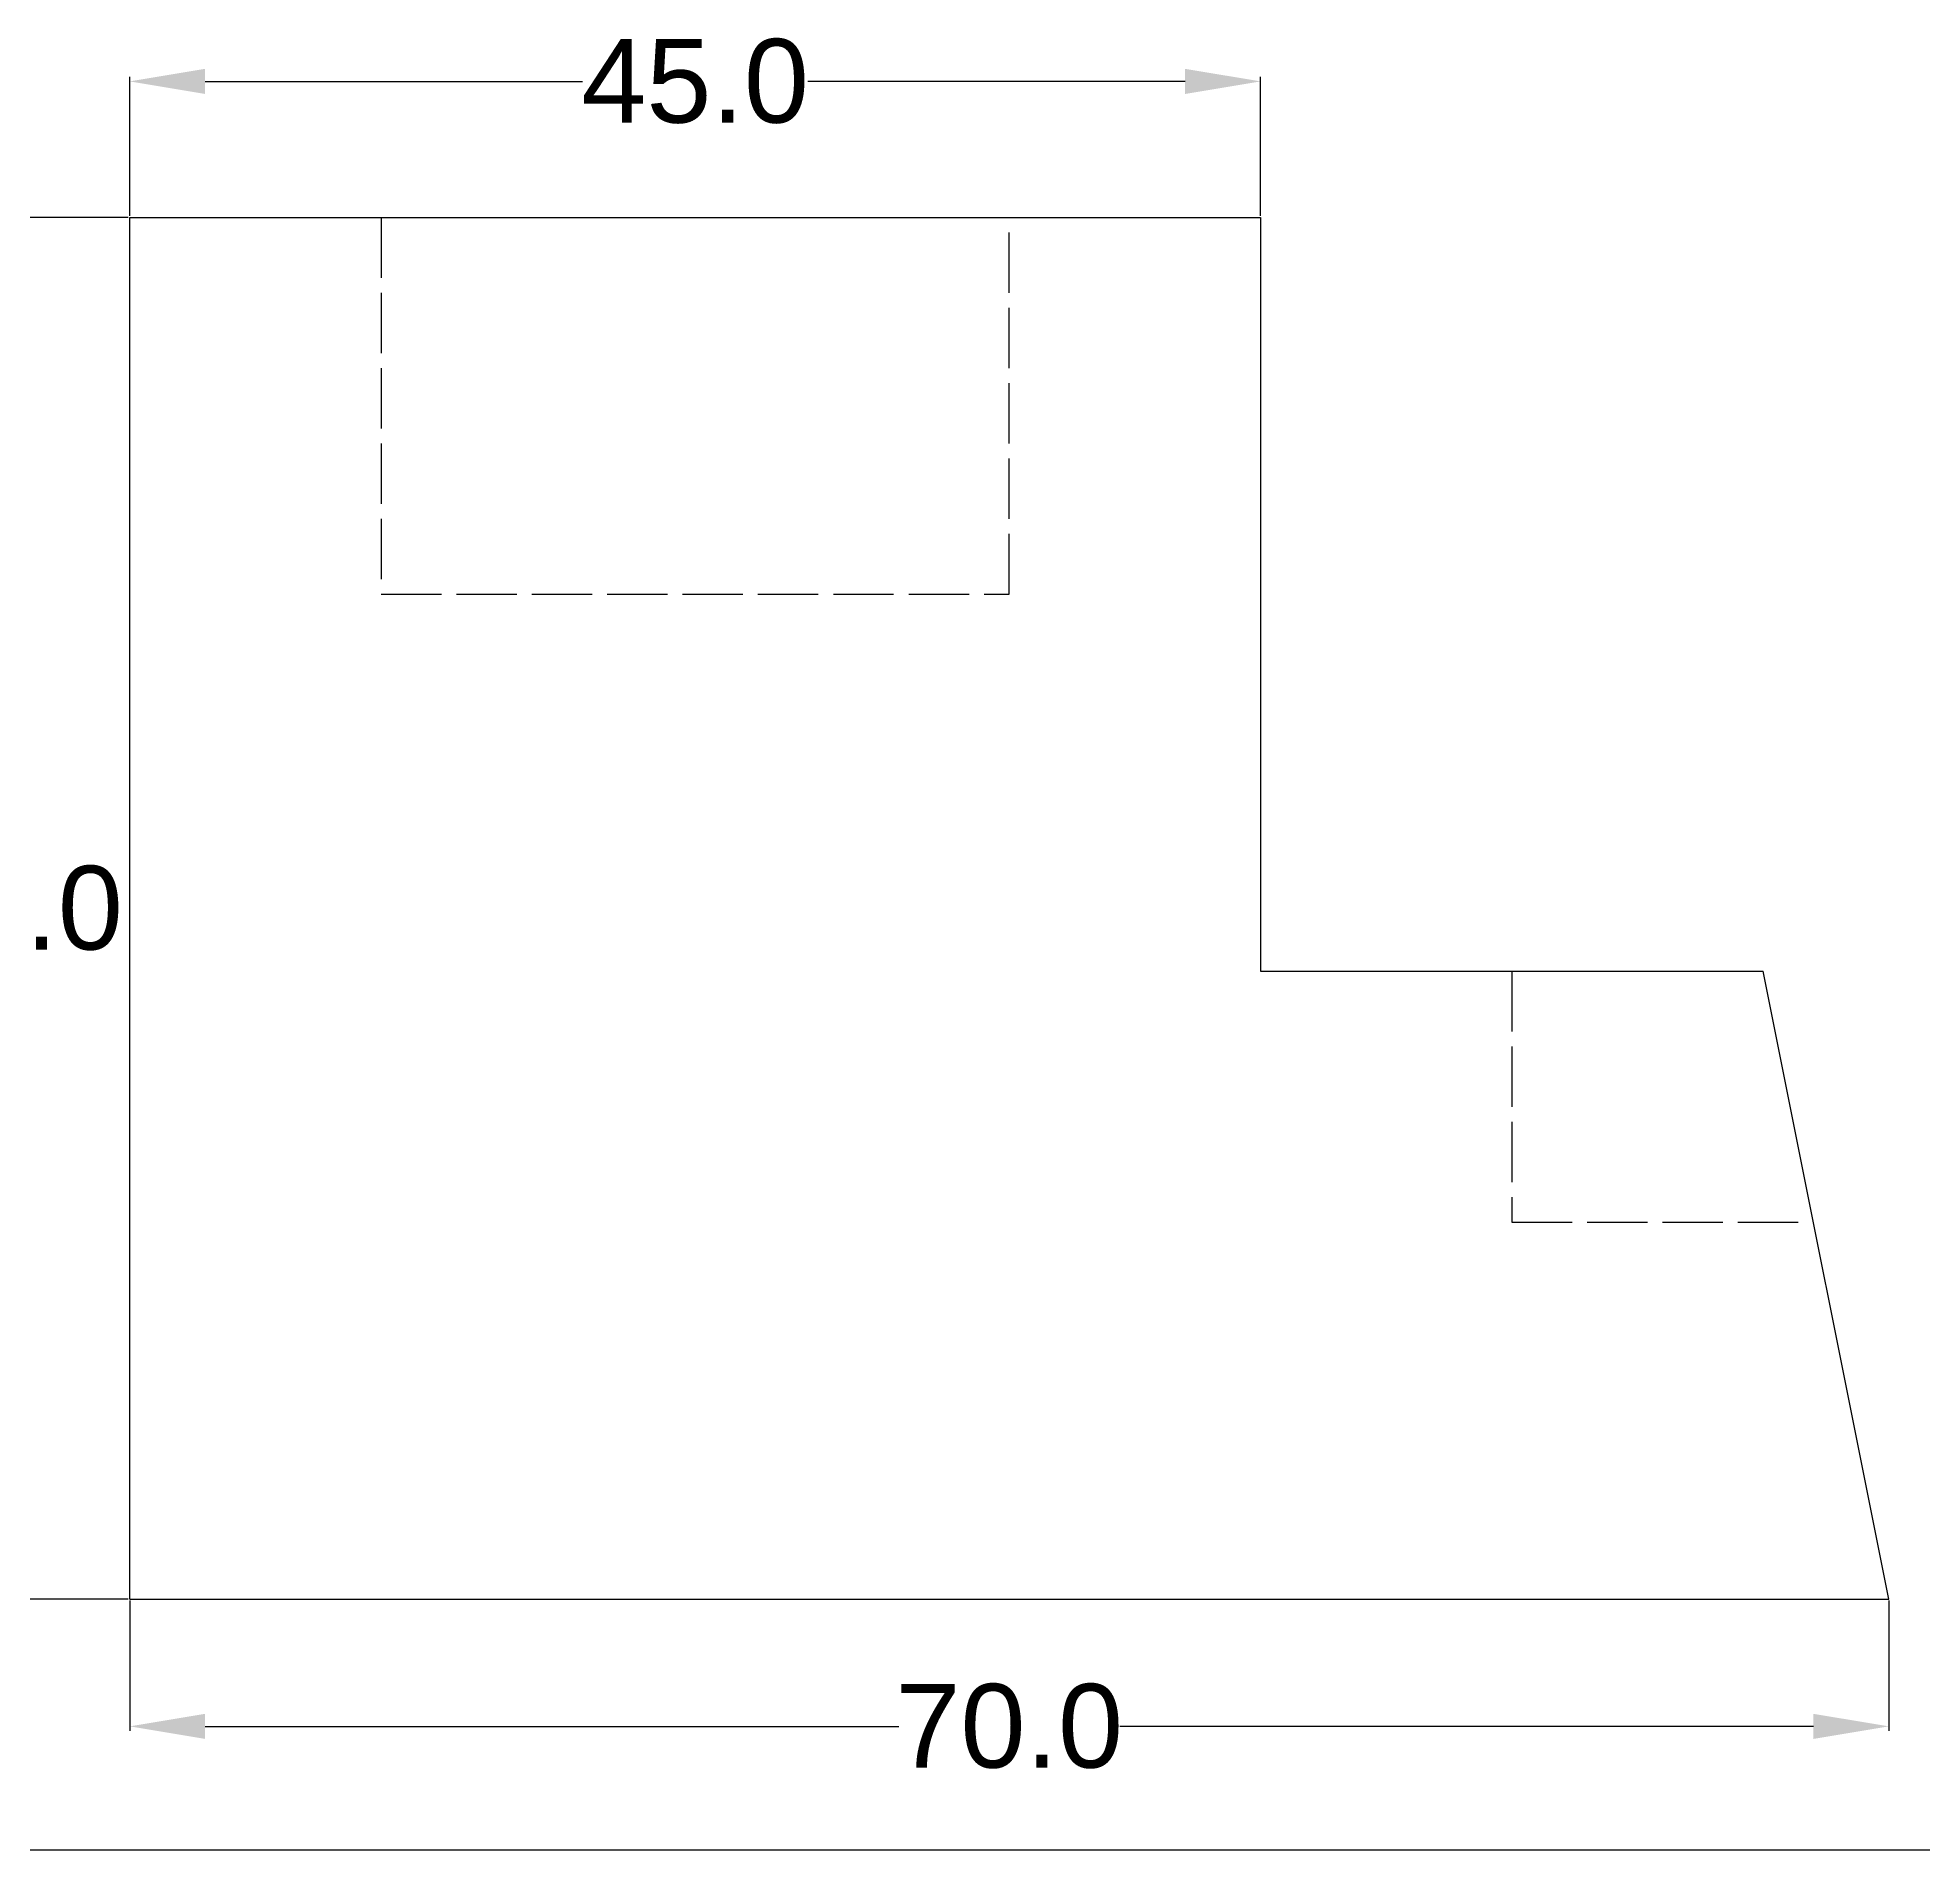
# Model space of a CAD drawing. Header units: inches. Extents: x -140 to 140, y -120 to 120.
# Drawn here: x 6.3 to 81.3, y 0 to 72.2 of the extents above; entities that cross this region are included whole.
import ezdxf

# ---------------------------------------------------------------- set-up
doc = ezdxf.new("R2010")
doc.units = ezdxf.units.IN
doc.header["$MEASUREMENT"] = 0
doc.linetypes.add('ACAD_ISO02W100', pattern=[15, 12, -3])
doc.layers.add('dash', color=7, linetype='ACAD_ISO02W100')
doc.styles.get("Standard").update_dxf_attribs({"font": 'arial.ttf'})
doc.dimstyles.get("Standard").update_dxf_attribs({"dimtxt": 0.3, "dimasz": 3, "dimexe": 0.18, "dimexo": 0.0625, "dimgap": 0.09, "dimtad": 0, "dimtih": 1, "dimtoh": 1, "dimdec": 1, "dimzin": 0, "dimdsep": 46, "dimtxsty": 'Standard', "dimcen": 0.09, "dimadec": 0, "dimazin": 0, "dimtfac": 1, "dimtdec": 1, "dimtofl": 0, "dimtmove": 0, "dimatfit": 3, "dimfxl": 1, "dimtolj": 1, "dimtzin": 0, "dimarcsym": 0})

# ---------------------------------------------------------------- blocks, each defined once
blk = doc.blocks.new('*D6')
at = {"color": 0, "lineweight": -2, "transparency": 16777216}
for p, q in [((10, 9.938), (10, 4.754)), ((80, 9.938), (80, 4.754)), ((13, 4.934), (40.6, 4.934)), ((77, 4.934), (49.4, 4.934))]:
    blk.add_line(p, q, dxfattribs=at)
at = {"color": 0, "transparency": 16777216}
for points in [[(13, 5.434), (13, 4.434), (10, 4.934)], [(77, 5.434), (77, 4.434), (80, 4.934)]]:
    blk.add_solid(points, dxfattribs=at)
at = {"layer": 'Defpoints', "color": 0, "transparency": 16777216}
for p in [(10, 10), (80, 10), (80, 4.934)]:
    blk.add_point(p, dxfattribs=at)
at = {"color": 0, "transparency": 16777216, "insert": (45, 4.934), "char_height": 0.3, "attachment_point": 5}
blk.add_mtext('\\A1;{\\H11.11111x;70.0}', dxfattribs=at)
blk = doc.blocks.new('*D7')
at = {"color": 0, "lineweight": -2, "transparency": 16777216}
for p, q in [((9.938, 65), (5.016, 65)), ((5.196, 62), (5.196, 39.292)), ((5.196, 13), (5.196, 35.708)), ((9.938, 10), (5.016, 10))]:
    blk.add_line(p, q, dxfattribs=at)
at = {"color": 0, "transparency": 16777216}
for points in [[(4.696, 62), (5.696, 62), (5.196, 65)], [(4.696, 13), (5.696, 13), (5.196, 10)]]:
    blk.add_solid(points, dxfattribs=at)
at = {"layer": 'Defpoints', "color": 0, "transparency": 16777216}
for p in [(5.196, 65), (10, 65), (10, 10)]:
    blk.add_point(p, dxfattribs=at)
at = {"color": 0, "transparency": 16777216, "insert": (5.196, 37.5), "char_height": 0.3, "attachment_point": 5}
blk.add_mtext('\\A1;{\\H11.11111x;55.0}', dxfattribs=at)
blk = doc.blocks.new('*D8')
at = {"color": 0, "lineweight": -2, "transparency": 16777216}
for p, q in [((10, 65.062), (10, 70.595)), ((55, 65.062), (55, 70.595)), ((13, 70.415), (28.019, 70.415)), ((52, 70.415), (36.981, 70.415))]:
    blk.add_line(p, q, dxfattribs=at)
at = {"color": 0, "transparency": 16777216}
for points in [[(13, 70.915), (13, 69.915), (10, 70.415)], [(52, 70.915), (52, 69.915), (55, 70.415)]]:
    blk.add_solid(points, dxfattribs=at)
at = {"layer": 'Defpoints', "color": 0, "transparency": 16777216}
for p in [(55, 70.415), (10, 65), (55, 65)]:
    blk.add_point(p, dxfattribs=at)
at = {"color": 0, "transparency": 16777216, "insert": (32.5, 70.415), "char_height": 0.3, "attachment_point": 5}
blk.add_mtext('\\A1;{\\H11.11111x;45.0}', dxfattribs=at)

msp = doc.modelspace()

# ---------------------------------------------------------------- linework, layer by layer
for p, q in [((10, 10), (10, 65)), ((10, 65), (55, 65)), ((55, 65), (55, 35)), ((55, 35), (75, 35)), ((80, 10), (75, 35)), ((10, 10), (80, 10)), ((140, 0), (-140, 0))]:
    msp.add_line(p, q)
at = {"layer": 'dash'}
for p, q in [((10, 65), (20, 65)), ((55, 35), (65, 35))]:
    msp.add_line(p, q, dxfattribs=at)
at = {"layer": 'dash', "ltscale": 0.2}
for p, q in [((20, 65), (20, 50)), ((45, 50), (45, 65)), ((20, 50), (45, 50)), ((65, 35), (65, 25)), ((65, 25), (77, 25))]:
    msp.add_line(p, q, dxfattribs=at)

# ---------------------------------------------------------------- dimensions: what is measured, and where the dimension line sits
for base, p1, p2, picture, middle in [((55, 70.415), (10, 65), (55, 65), '*D8', (32.5, 70.415)), ((80, 4.934), (10, 10), (80, 10), '*D6', (45, 4.934))]:
    dim = msp.add_linear_dim(base=base, p1=p1, p2=p2, text='{\\H11.11111x;<>}', dimstyle='Standard')
    dim.commit()
    dim.dimension.update_dxf_attribs({"geometry": picture, "text_midpoint": middle})
dim = msp.add_linear_dim(base=(5.196, 65), p1=(10, 10), p2=(10, 65), angle=90, text='{\\H11.11111x;<>}', dimstyle='Standard')
dim.commit()
dim.dimension.update_dxf_attribs({"geometry": '*D7', "text_midpoint": (5.196, 37.5)})

doc.saveas('drawing.dxf')
